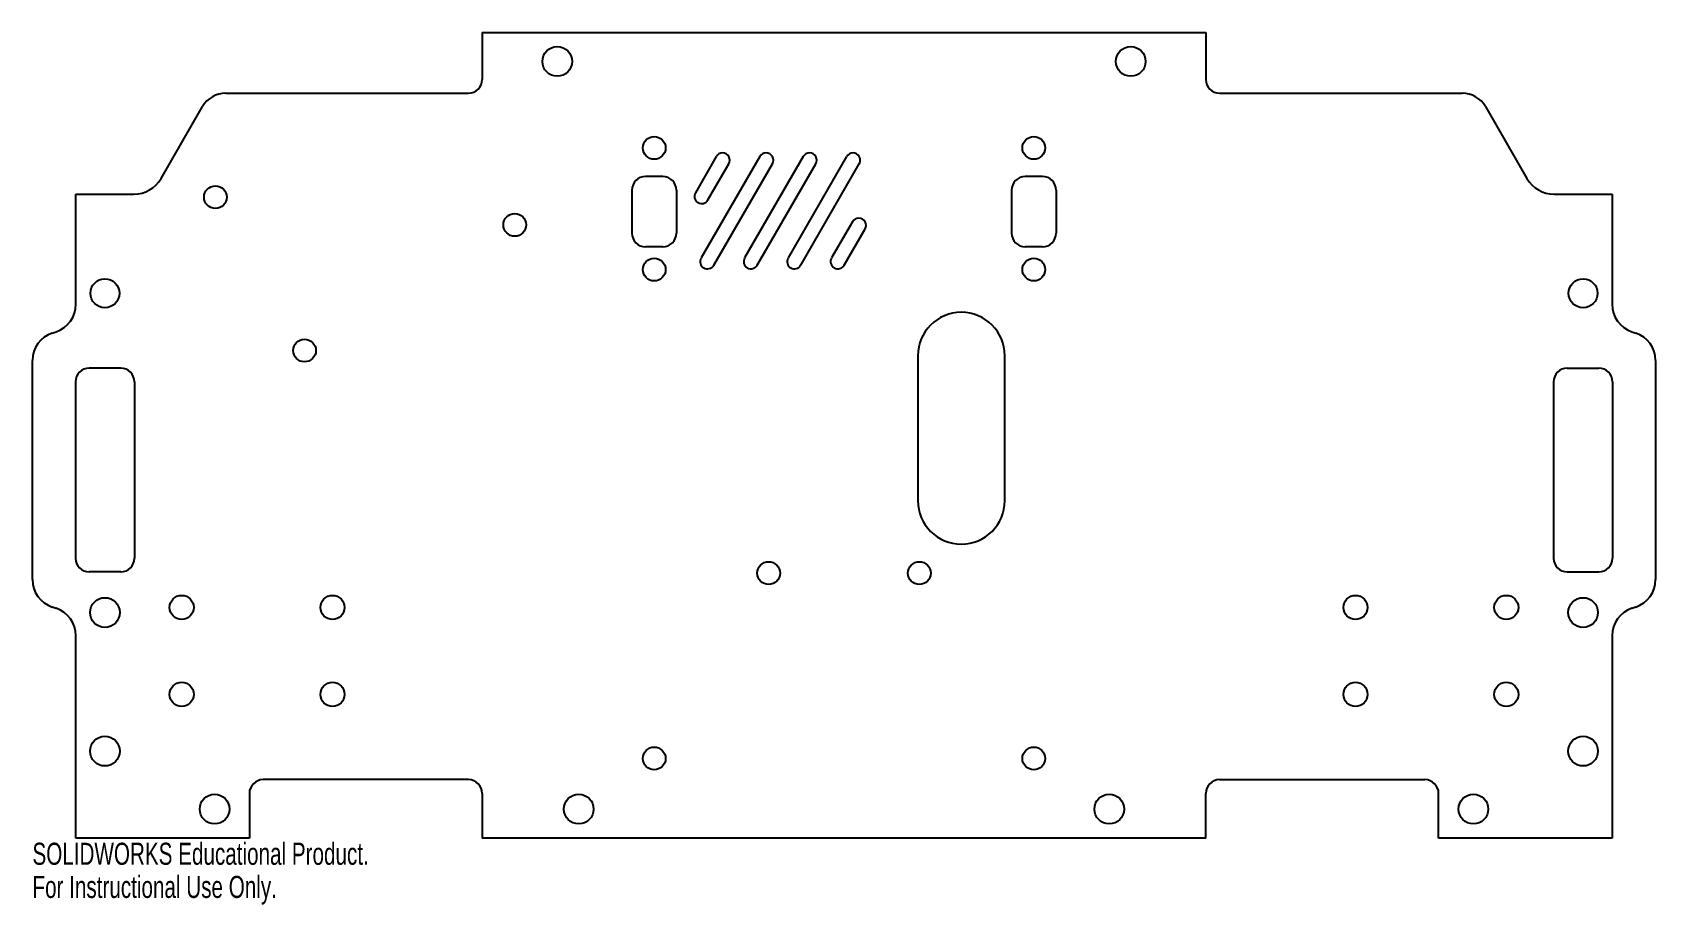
# Model space of a CAD drawing. Header units: inches. Extents: x -7 to 7, y -7 to 0.5.
import ezdxf

# ---------------------------------------------------------------- set-up
doc = ezdxf.new("R2010")
doc.units = ezdxf.units.IN
doc.header["$MEASUREMENT"] = 0
doc.styles.add('SLDTEXTSTYLE0', font='TXT', dxfattribs={"width": 0.7})

msp = doc.modelspace()

# ---------------------------------------------------------------- linework, layer by layer
at = {"color": 7, "linetype": 'Continuous', "lineweight": 25}
for p, q in [((-3.121, 0.5), (-3.121, 0.094)), ((-3.121, 0.5), (3.121, 0.5)), ((3.121, 0.5), (3.121, 0.094)), ((-5.891, -0.76), (-5.533, -0.139)), ((-5.333, -0.024), (-3.239, -0.024)), ((3.239, -0.024), (5.333, -0.024)), ((5.533, -0.139), (5.891, -0.76)), ((-1.102, -0.57), (-1.282, -0.883)), ((-0.727, -0.57), (-1.232, -1.445)), ((-1.174, -0.945), (-0.993, -0.633)), ((-1.123, -1.508), (-0.618, -0.633)), ((-0.352, -0.57), (-0.857, -1.445)), ((-0.748, -1.508), (-0.243, -0.633)), ((0.023, -0.57), (-0.482, -1.445)), ((-0.373, -1.508), (0.132, -0.633)), ((-1.564, -0.742), (-1.711, -0.742)), ((1.711, -0.742), (1.564, -0.742)), ((-6.625, -1.845), (-6.625, -0.895)), ((-6.625, -0.895), (-6.125, -0.895)), ((-1.829, -0.86), (-1.829, -1.232)), ((-1.446, -0.86), (-1.446, -1.232)), ((1.446, -0.86), (1.446, -1.232)), ((1.829, -0.86), (1.829, -1.232)), ((6.125, -0.895), (6.625, -0.895)), ((6.625, -0.895), (6.625, -1.845)), ((0.074, -1.133), (-0.107, -1.445)), ((0.002, -1.508), (0.182, -1.195)), ((-1.564, -1.35), (-1.711, -1.35)), ((1.711, -1.35), (1.564, -1.35)), ((-6.829, -2.093), (-6.796, -2.082)), ((6.796, -2.082), (6.829, -2.093)), ((-7, -4.22), (-7, -2.33)), ((0.637, -2.289), (0.637, -3.539)), ((1.387, -3.539), (1.387, -2.289)), ((7, -2.33), (7, -4.22)), ((-6.629, -2.514), (-6.629, -4.036)), ((-6.239, -2.396), (-6.511, -2.396)), ((-6.121, -2.514), (-6.121, -4.036)), ((6.121, -2.514), (6.121, -4.036)), ((6.239, -2.396), (6.511, -2.396)), ((6.629, -2.514), (6.629, -4.036)), ((-6.239, -4.154), (-6.511, -4.154)), ((6.239, -4.154), (6.511, -4.154)), ((-6.796, -4.468), (-6.829, -4.457)), ((6.829, -4.457), (6.796, -4.468)), ((-6.625, -6.45), (-6.625, -4.705)), ((6.625, -4.705), (6.625, -6.45)), ((-3.239, -5.946), (-5.011, -5.946)), ((3.239, -5.946), (5.011, -5.946)), ((-5.129, -6.064), (-5.129, -6.45)), ((-3.121, -6.064), (-3.121, -6.45)), ((3.121, -6.45), (3.121, -6.064)), ((5.129, -6.45), (5.129, -6.064)), ((-5.129, -6.45), (-6.625, -6.45)), ((3.121, -6.45), (-3.121, -6.45)), ((6.625, -6.45), (5.129, -6.45))]:
    msp.add_line(p, q, dxfattribs=at)
for centre, radius in [((-2.473, 0.25), 0.128), ((2.473, 0.25), 0.128), ((-1.637, -0.496), 0.098), ((1.637, -0.496), 0.098), ((-5.422, -0.921), 0.098), ((-2.84, -1.16), 0.098), ((-1.637, -1.546), 0.098), ((1.637, -1.546), 0.098), ((-6.375, -1.75), 0.125), ((6.375, -1.75), 0.125), ((-4.653, -2.244), 0.098), ((-0.65, -4.164), 0.098), ((0.65, -4.164), 0.098), ((-6.375, -4.504), 0.128), ((-5.713, -4.46), 0.104), ((-4.412, -4.46), 0.104), ((4.412, -4.46), 0.104), ((5.713, -4.46), 0.104), ((6.375, -4.504), 0.128), ((-5.713, -5.21), 0.104), ((-4.412, -5.21), 0.104), ((4.412, -5.21), 0.104), ((5.713, -5.21), 0.104), ((-6.375, -5.7), 0.128), ((6.375, -5.7), 0.128), ((-1.637, -5.763), 0.098), ((1.637, -5.763), 0.098), ((-5.429, -6.2), 0.128), ((-2.288, -6.2), 0.128), ((2.288, -6.2), 0.128), ((5.429, -6.2), 0.128)]:
    msp.add_circle(centre, radius, dxfattribs=at)
for centre, radius, start, end in [((-3.239, 0.094), 0.118, 270, 0), ((3.239, 0.094), 0.118, 180, 270), ((-5.333, -0.254), 0.23, 90, 150), ((5.333, -0.254), 0.23, 30, 90), ((-1.047, -0.602), 0.0625, 330, 150), ((-0.672, -0.602), 0.0625, 330, 150), ((-0.297, -0.602), 0.0625, 330, 150), ((0.078, -0.602), 0.0625, 330, 150), ((-6.125, -0.625), 0.27, 270, 330), ((-1.711, -0.86), 0.118, 90, 180), ((-1.564, -0.86), 0.118, 0, 90), ((1.564, -0.86), 0.118, 90, 180), ((1.711, -0.86), 0.118, 0, 90), ((6.125, -0.625), 0.27, 210, 270), ((-1.228, -0.914), 0.0625, 150, 330), ((0.128, -1.164), 0.0625, 330, 150), ((-1.711, -1.232), 0.118, 180, 270), ((-1.564, -1.232), 0.118, 270, 0), ((1.564, -1.232), 0.118, 180, 270), ((1.711, -1.232), 0.118, 270, 0), ((-1.178, -1.477), 0.0625, 150, 330), ((-0.803, -1.477), 0.0625, 150, 330), ((-0.428, -1.477), 0.0625, 150, 330), ((-0.053, -1.477), 0.0625, 150, 330), ((-6.875, -1.845), 0.25, 288.4349, 0), ((1.012, -2.289), 0.375, 0, 180), ((6.875, -1.845), 0.25, 180, 251.5651), ((-6.75, -2.33), 0.25, 108.4349, 180), ((6.75, -2.33), 0.25, 0, 71.5651), ((-6.511, -2.514), 0.118, 90, 180), ((-6.239, -2.514), 0.118, 0, 90), ((6.239, -2.514), 0.118, 90, 180), ((6.511, -2.514), 0.118, 0, 90), ((1.012, -3.539), 0.375, 180, 0), ((-6.511, -4.036), 0.118, 180, 270), ((-6.239, -4.036), 0.118, 270, 0), ((6.239, -4.036), 0.118, 180, 270), ((6.511, -4.036), 0.118, 270, 0), ((-6.75, -4.22), 0.25, 180, 251.5651), ((6.75, -4.22), 0.25, 288.4349, 0), ((-6.875, -4.705), 0.25, 0, 71.5651), ((6.875, -4.705), 0.25, 108.4349, 180), ((-5.011, -6.064), 0.118, 90, 180), ((-3.239, -6.064), 0.118, 0, 90), ((3.239, -6.064), 0.118, 90, 180), ((5.011, -6.064), 0.118, 0, 90)]:
    msp.add_arc(centre, radius, start, end, dxfattribs=at)

# ---------------------------------------------------------------- texts
at = {"color": 7, "linetype": 'Continuous', "char_height": 0.1903, "attachment_point": 1, "style": 'SLDTEXTSTYLE0'}
for s, insert in [('SOLIDWORKS Educational Product.', (-7, -6.49)), ('For Instructional Use Only.', (-7, -6.776))]:
    msp.add_mtext(s, dxfattribs=dict(at, insert=insert))

doc.saveas('drawing.dxf')
